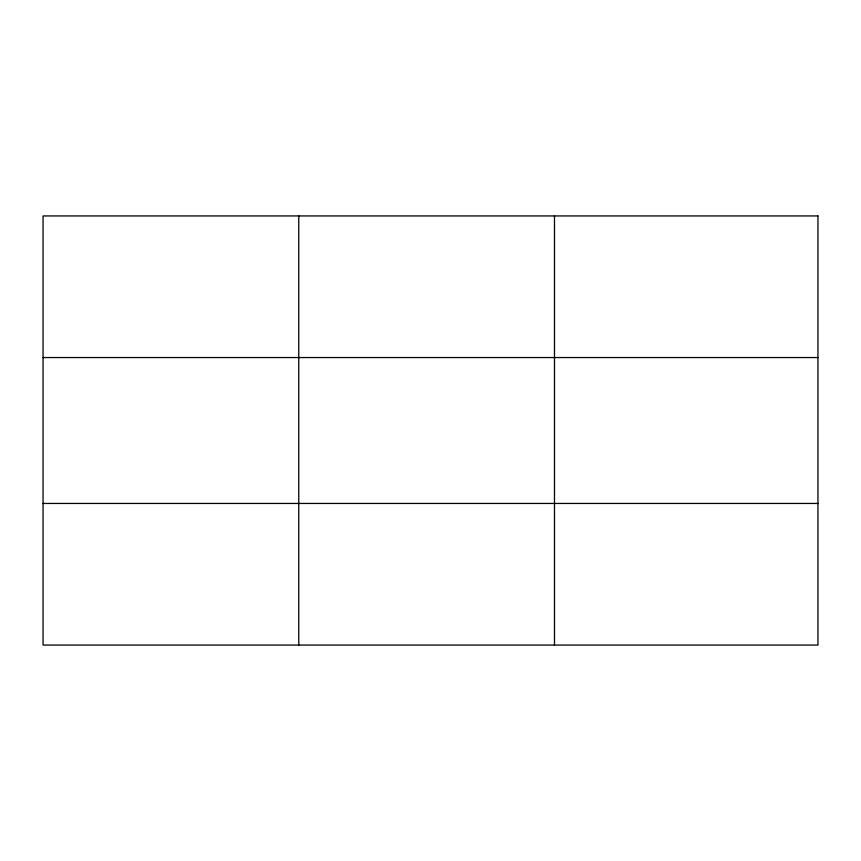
<?xml version="1.0" encoding="UTF-8"?>
<svg xmlns="http://www.w3.org/2000/svg" width="861" height="861" viewBox="0 0 861 861"><rect width="100%" height="100%" fill="white"/><g stroke="black" fill="none" stroke-linecap="round" stroke-linejoin="round"><path stroke-width="1.29" d="M298.767 645.061L298.767 215.939M554.484 645.061L554.484 215.939M43.05 357.552L817.95 357.552M43.05 503.448L817.95 503.448M817.95 215.939L817.95 645.061L43.05 645.061L43.05 215.939L817.95 215.939"/></g></svg>
